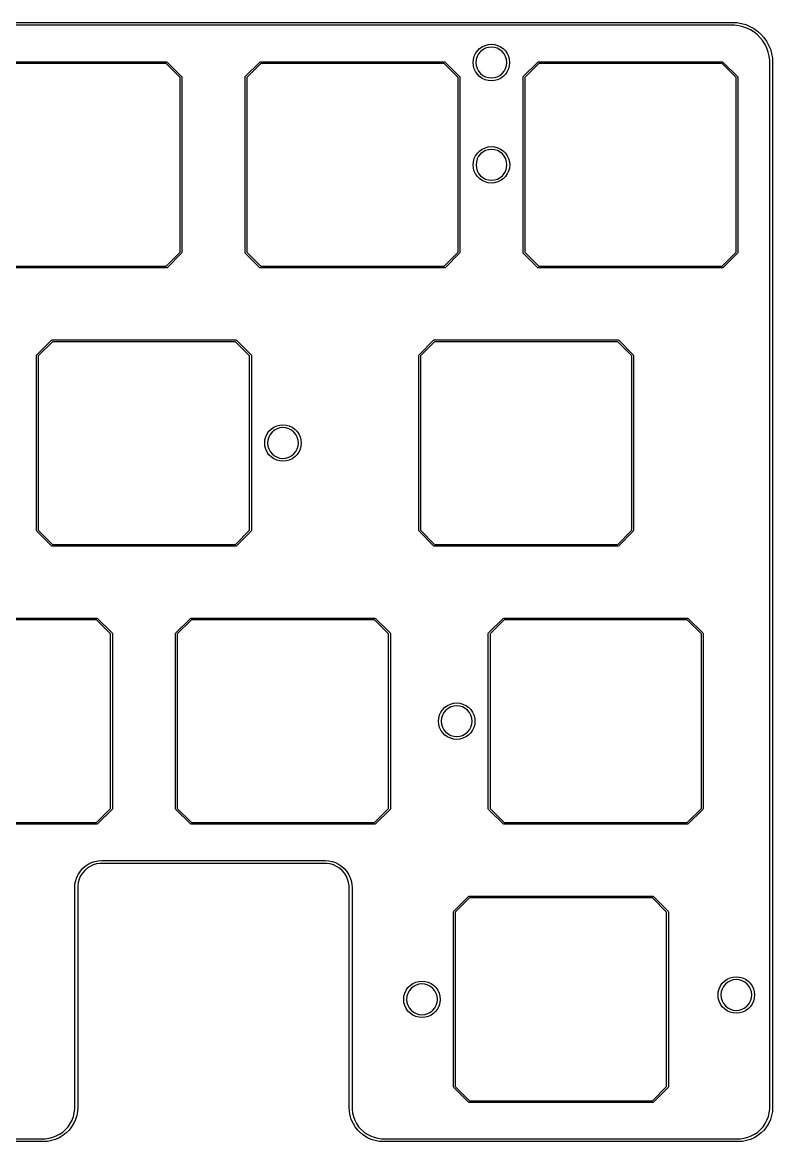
# Model space of a CAD drawing. Extents: x 44 to 254, y -124 to -47.
# Drawn here: x 202.8 to 254.2, y -124 to -47.4 of the extents above; entities that cross this region are included whole.
import ezdxf

# ---------------------------------------------------------------- set-up
doc = ezdxf.new("R2010")
doc.units = 0
doc.layers.add('BLACK', color=7, linetype='CONTINUOUS')

msp = doc.modelspace()

# ---------------------------------------------------------------- linework, layer by layer
at = {"layer": 'BLACK', "linetype": 'CONTINUOUS'}
for p, q in [((46.9693, -47.3936), (251.469, -47.3936)), ((251.469, -47.3936), (251.777, -47.4109)), ((251.777, -47.4109), (252.081, -47.4625)), ((252.081, -47.4625), (252.378, -47.5479)), ((251.469, -47.5936), (46.9693, -47.5936)), ((251.613, -47.5936), (251.469, -47.5936)), ((251.897, -47.6256), (251.613, -47.5936)), ((252.176, -47.6894), (251.897, -47.6256)), ((252.447, -47.784), (252.176, -47.6894)), ((252.378, -47.5479), (252.663, -47.6659)), ((252.705, -47.9082), (252.447, -47.784)), ((252.663, -47.6659), (252.932, -47.8151)), ((252.947, -48.0606), (252.705, -47.9082)), ((252.932, -47.8151), (253.184, -47.9935)), ((253.171, -48.2392), (252.947, -48.0606)), ((253.374, -48.4417), (253.171, -48.2392)), ((253.184, -47.9935), (253.414, -48.199)), ((253.414, -48.199), (253.619, -48.429)), ((234.319, -49.061), (234.517, -48.969)), ((234.517, -48.969), (234.727, -48.9126)), ((234.727, -48.9126), (234.944, -48.8936)), ((234.944, -48.8936), (235.161, -48.9126)), ((235.161, -48.9126), (235.372, -48.969)), ((235.372, -48.969), (235.569, -49.061)), ((253.552, -48.6656), (253.374, -48.4417)), ((253.705, -48.9082), (253.552, -48.6656)), ((253.619, -48.429), (253.798, -48.6805)), ((253.829, -49.1662), (253.705, -48.9082)), ((253.798, -48.6805), (253.947, -48.9504)), ((253.947, -48.9504), (254.065, -49.2353)), ((233.713, -49.9265), (233.77, -49.716)), ((233.77, -49.716), (233.862, -49.5186)), ((233.862, -49.5186), (233.987, -49.3401)), ((233.97, -49.7398), (233.91, -49.9377)), ((234.067, -49.5574), (233.97, -49.7398)), ((233.987, -49.3401), (234.141, -49.186)), ((234.198, -49.3975), (234.067, -49.5574)), ((234.141, -49.186), (234.319, -49.061)), ((234.358, -49.2663), (234.198, -49.3975)), ((234.541, -49.1688), (234.358, -49.2663)), ((234.738, -49.1088), (234.541, -49.1688)), ((234.944, -49.0885), (234.738, -49.1088)), ((235.15, -49.1088), (234.944, -49.0885)), ((235.348, -49.1688), (235.15, -49.1088)), ((235.53, -49.2663), (235.348, -49.1688)), ((235.69, -49.3975), (235.53, -49.2663)), ((235.569, -49.061), (235.748, -49.186)), ((235.822, -49.5574), (235.69, -49.3975)), ((235.748, -49.186), (235.902, -49.3401)), ((235.919, -49.7398), (235.822, -49.5574)), ((235.902, -49.3401), (236.027, -49.5186)), ((235.979, -49.9377), (235.919, -49.7398)), ((236.027, -49.5186), (236.119, -49.716)), ((236.119, -49.716), (236.175, -49.9265)), ((253.924, -49.4365), (253.829, -49.1662)), ((253.987, -49.7158), (253.924, -49.4365)), ((254.019, -50.0004), (253.987, -49.7158)), ((254.065, -49.2353), (254.15, -49.5316)), ((254.15, -49.5316), (254.202, -49.8357)), ((200.075, -50.09), (212.675, -50.09)), ((212.65, -50.21), (200.1, -50.21)), ((213.615, -51.1749), (212.65, -50.21)), ((212.675, -50.09), (212.717, -50.1076)), ((212.717, -50.1076), (212.717, -50.1076)), ((212.717, -50.1076), (213.717, -51.1076)), ((218.083, -51.1076), (219.083, -50.1076)), ((219.15, -50.21), (218.185, -51.1749)), ((219.083, -50.1076), (219.125, -50.09)), ((219.125, -50.09), (231.725, -50.09)), ((231.7, -50.21), (219.15, -50.21)), ((232.665, -51.1749), (231.7, -50.21)), ((231.725, -50.09), (231.767, -50.1076)), ((231.767, -50.1076), (231.767, -50.1076)), ((231.767, -50.1076), (232.767, -51.1076)), ((233.694, -50.1436), (233.713, -49.9265)), ((233.713, -50.3606), (233.694, -50.1436)), ((233.77, -50.5711), (233.713, -50.3606)), ((233.862, -50.7686), (233.77, -50.5711)), ((233.91, -49.9377), (233.889, -50.1436)), ((233.889, -50.1436), (233.91, -50.3494)), ((233.91, -50.3494), (233.97, -50.5473)), ((233.97, -50.5473), (234.067, -50.7297)), ((235.822, -50.7297), (235.919, -50.5473)), ((235.919, -50.5473), (235.979, -50.3494)), ((235.999, -50.1436), (235.979, -49.9377)), ((235.979, -50.3494), (235.999, -50.1436)), ((236.119, -50.5711), (236.027, -50.7686)), ((236.175, -50.3606), (236.119, -50.5711)), ((236.175, -49.9265), (236.194, -50.1436)), ((236.194, -50.1436), (236.175, -50.3606)), ((237.133, -51.1076), (238.133, -50.1076)), ((238.2, -50.21), (237.235, -51.1749)), ((238.133, -50.1076), (238.175, -50.09)), ((238.175, -50.09), (250.775, -50.09)), ((250.75, -50.21), (238.2, -50.21)), ((251.715, -51.1749), (250.75, -50.21)), ((250.775, -50.09), (250.817, -50.1076)), ((250.817, -50.1076), (250.817, -50.1076)), ((250.817, -50.1076), (251.817, -51.1076)), ((254.019, -50.1436), (254.019, -50.0004)), ((254.019, -121.694), (254.019, -50.1436)), ((254.019, -50.1436), (254.019, -50.1436)), ((254.202, -49.8357), (254.219, -50.1436)), ((254.219, -50.1436), (254.219, -50.1436)), ((254.219, -50.1436), (254.219, -50.1436)), ((254.219, -50.1436), (254.219, -121.694)), ((213.615, -63.1251), (213.615, -51.1749)), ((213.717, -51.1076), (213.722, -51.1183)), ((213.722, -51.1183), (213.735, -51.15)), ((213.735, -51.15), (213.735, -63.15)), ((218.065, -51.15), (218.083, -51.1076)), ((218.065, -63.15), (218.065, -51.15)), ((218.185, -51.1749), (218.185, -63.1251)), ((232.665, -63.1251), (232.665, -51.1749)), ((232.767, -51.1076), (232.772, -51.1183)), ((232.772, -51.1183), (232.785, -51.15)), ((232.785, -51.15), (232.785, -63.15)), ((233.987, -50.9471), (233.862, -50.7686)), ((234.141, -51.1011), (233.987, -50.9471)), ((234.067, -50.7297), (234.198, -50.8896)), ((234.319, -51.2261), (234.141, -51.1011)), ((234.198, -50.8896), (234.358, -51.0208)), ((234.517, -51.3182), (234.319, -51.2261)), ((234.358, -51.0208), (234.541, -51.1183)), ((234.727, -51.3746), (234.517, -51.3182)), ((234.541, -51.1183), (234.738, -51.1784)), ((234.738, -51.1784), (234.944, -51.1987)), ((234.944, -51.1987), (235.15, -51.1784)), ((235.15, -51.1784), (235.348, -51.1183)), ((235.372, -51.3182), (235.161, -51.3746)), ((235.348, -51.1183), (235.53, -51.0208)), ((235.569, -51.2261), (235.372, -51.3182)), ((235.53, -51.0208), (235.69, -50.8896)), ((235.748, -51.1011), (235.569, -51.2261)), ((235.69, -50.8896), (235.822, -50.7297)), ((235.902, -50.9471), (235.748, -51.1011)), ((236.027, -50.7686), (235.902, -50.9471)), ((237.115, -51.15), (237.133, -51.1076)), ((237.115, -63.15), (237.115, -51.15)), ((237.235, -51.1749), (237.235, -63.1251)), ((251.715, -63.1251), (251.715, -51.1749)), ((251.817, -51.1076), (251.822, -51.1183)), ((251.822, -51.1183), (251.835, -51.15)), ((251.835, -51.15), (251.835, -63.15)), ((234.944, -51.3936), (234.727, -51.3746)), ((235.161, -51.3746), (234.944, -51.3936)), ((234.522, -55.9754), (234.733, -55.919)), ((234.733, -55.919), (234.95, -55.9)), ((234.95, -55.9), (235.167, -55.919)), ((235.167, -55.919), (235.378, -55.9754)), ((233.775, -56.7225), (233.867, -56.525)), ((233.867, -56.525), (233.992, -56.3465)), ((234.073, -56.5638), (233.975, -56.7462)), ((233.992, -56.3465), (234.147, -56.1924)), ((234.204, -56.4039), (234.073, -56.5638)), ((234.147, -56.1924), (234.325, -56.0675)), ((234.364, -56.2727), (234.204, -56.4039)), ((234.325, -56.0675), (234.522, -55.9754)), ((234.546, -56.1752), (234.364, -56.2727)), ((234.744, -56.1152), (234.546, -56.1752)), ((234.95, -56.0949), (234.744, -56.1152)), ((235.156, -56.1152), (234.95, -56.0949)), ((235.354, -56.1752), (235.156, -56.1152)), ((235.536, -56.2727), (235.354, -56.1752)), ((235.378, -55.9754), (235.575, -56.0675)), ((235.696, -56.4039), (235.536, -56.2727)), ((235.575, -56.0675), (235.753, -56.1924)), ((235.827, -56.5638), (235.696, -56.4039)), ((235.753, -56.1924), (235.908, -56.3465)), ((235.925, -56.7462), (235.827, -56.5638)), ((235.908, -56.3465), (236.033, -56.525)), ((236.033, -56.525), (236.125, -56.7225)), ((233.7, -57.15), (233.719, -56.9329)), ((233.719, -57.3671), (233.7, -57.15)), ((233.719, -56.9329), (233.775, -56.7225)), ((233.775, -57.5775), (233.719, -57.3671)), ((233.915, -56.9442), (233.895, -57.15)), ((233.895, -57.15), (233.915, -57.3558)), ((233.975, -56.7462), (233.915, -56.9442)), ((233.915, -57.3558), (233.975, -57.5538)), ((235.985, -56.9442), (235.925, -56.7462)), ((235.925, -57.5538), (235.985, -57.3558)), ((236.005, -57.15), (235.985, -56.9442)), ((235.985, -57.3558), (236.005, -57.15)), ((236.125, -56.7225), (236.181, -56.9329)), ((236.181, -57.3671), (236.125, -57.5775)), ((236.181, -56.9329), (236.2, -57.15)), ((236.2, -57.15), (236.181, -57.3671)), ((233.867, -57.775), (233.775, -57.5775)), ((233.992, -57.9535), (233.867, -57.775)), ((233.975, -57.5538), (234.073, -57.7362)), ((234.147, -58.1076), (233.992, -57.9535)), ((234.073, -57.7362), (234.204, -57.8961)), ((234.325, -58.2325), (234.147, -58.1076)), ((234.204, -57.8961), (234.364, -58.0273)), ((234.522, -58.3246), (234.325, -58.2325)), ((234.364, -58.0273), (234.546, -58.1248)), ((234.546, -58.1248), (234.744, -58.1848)), ((234.744, -58.1848), (234.95, -58.2051)), ((234.95, -58.2051), (235.156, -58.1848)), ((235.156, -58.1848), (235.354, -58.1248)), ((235.354, -58.1248), (235.536, -58.0273)), ((235.575, -58.2325), (235.378, -58.3246)), ((235.536, -58.0273), (235.696, -57.8961)), ((235.753, -58.1076), (235.575, -58.2325)), ((235.696, -57.8961), (235.827, -57.7362)), ((235.908, -57.9535), (235.753, -58.1076)), ((235.827, -57.7362), (235.925, -57.5538)), ((236.033, -57.775), (235.908, -57.9535)), ((236.125, -57.5775), (236.033, -57.775)), ((234.733, -58.381), (234.522, -58.3246)), ((234.95, -58.4), (234.733, -58.381)), ((235.167, -58.381), (234.95, -58.4)), ((235.378, -58.3246), (235.167, -58.381)), ((212.65, -64.09), (213.615, -63.1251)), ((213.717, -63.1924), (212.717, -64.1924)), ((213.735, -63.15), (213.717, -63.1924)), ((218.083, -63.1924), (218.065, -63.15)), ((219.083, -64.1924), (218.083, -63.1924)), ((218.083, -63.1924), (218.083, -63.1924)), ((218.185, -63.1251), (219.15, -64.09)), ((231.7, -64.09), (232.665, -63.1251)), ((232.767, -63.1924), (231.767, -64.1924)), ((232.785, -63.15), (232.767, -63.1924)), ((237.133, -63.1924), (237.115, -63.15)), ((238.133, -64.1924), (237.133, -63.1924)), ((237.133, -63.1924), (237.133, -63.1924)), ((237.235, -63.1251), (238.2, -64.09)), ((250.75, -64.09), (251.715, -63.1251)), ((251.817, -63.1924), (250.817, -64.1924)), ((251.835, -63.15), (251.817, -63.1924)), ((212.675, -64.21), (200.075, -64.21)), ((200.1, -64.09), (212.65, -64.09)), ((212.717, -64.1924), (212.675, -64.21)), ((212.717, -64.1924), (212.717, -64.1924)), ((219.125, -64.21), (219.083, -64.1924)), ((231.725, -64.21), (219.125, -64.21)), ((219.15, -64.09), (231.7, -64.09)), ((231.767, -64.1924), (231.725, -64.21)), ((231.767, -64.1924), (231.767, -64.1924)), ((238.175, -64.21), (238.133, -64.1924)), ((250.775, -64.21), (238.175, -64.21)), ((238.2, -64.09), (250.75, -64.09)), ((250.817, -64.1924), (250.775, -64.21)), ((250.817, -64.1924), (250.817, -64.1924)), ((203.795, -70.1576), (204.795, -69.1576)), ((204.862, -69.26), (203.897, -70.2249)), ((204.795, -69.1576), (204.837, -69.14)), ((204.837, -69.14), (217.438, -69.14)), ((217.413, -69.26), (204.862, -69.26)), ((218.377, -70.2249), (217.413, -69.26)), ((217.438, -69.14), (217.48, -69.1576)), ((217.48, -69.1576), (217.48, -69.1576)), ((217.48, -69.1576), (218.48, -70.1576)), ((229.988, -70.1576), (230.988, -69.1576)), ((231.055, -69.26), (230.09, -70.2249)), ((230.988, -69.1576), (231.03, -69.14)), ((231.03, -69.14), (243.63, -69.14)), ((243.605, -69.26), (231.055, -69.26)), ((244.57, -70.2249), (243.605, -69.26)), ((243.63, -69.14), (243.672, -69.1576)), ((243.672, -69.1576), (243.672, -69.1576)), ((243.672, -69.1576), (244.672, -70.1576)), ((203.778, -70.2), (203.795, -70.1576)), ((203.778, -82.2), (203.778, -70.2)), ((203.795, -70.1576), (203.795, -70.1576)), ((203.897, -70.2249), (203.897, -82.1751)), ((218.377, -82.1751), (218.377, -70.2249)), ((218.48, -70.1576), (218.497, -70.2)), ((218.497, -70.2), (218.498, -70.2)), ((218.498, -70.2), (218.498, -82.2)), ((229.97, -70.2), (229.988, -70.1576)), ((229.97, -82.2), (229.97, -70.2)), ((229.988, -70.1576), (229.988, -70.1576)), ((230.09, -70.2249), (230.09, -82.1751)), ((244.57, -82.1751), (244.57, -70.2249)), ((244.672, -70.1576), (244.69, -70.2)), ((244.69, -70.2), (244.69, -70.2)), ((244.69, -70.2), (244.69, -82.2)), ((220.037, -75.1175), (220.235, -75.0254)), ((220.235, -75.0254), (220.445, -74.969)), ((220.445, -74.969), (220.662, -74.95)), ((220.662, -74.95), (220.88, -74.969)), ((220.88, -74.969), (221.09, -75.0254)), ((221.09, -75.0254), (221.287, -75.1175)), ((219.431, -75.9829), (219.488, -75.7725)), ((219.488, -75.7725), (219.58, -75.575)), ((219.58, -75.575), (219.705, -75.3965)), ((219.688, -75.7962), (219.628, -75.9942)), ((219.785, -75.6138), (219.688, -75.7962)), ((219.705, -75.3965), (219.859, -75.2424)), ((219.916, -75.4539), (219.785, -75.6138)), ((219.859, -75.2424), (220.037, -75.1175)), ((220.076, -75.3227), (219.916, -75.4539)), ((220.259, -75.2252), (220.076, -75.3227)), ((220.457, -75.1652), (220.259, -75.2252)), ((220.662, -75.1449), (220.457, -75.1652)), ((220.868, -75.1652), (220.662, -75.1449)), ((221.066, -75.2252), (220.868, -75.1652)), ((221.249, -75.3227), (221.066, -75.2252)), ((221.409, -75.4539), (221.249, -75.3227)), ((221.287, -75.1175), (221.466, -75.2424)), ((221.54, -75.6138), (221.409, -75.4539)), ((221.466, -75.2424), (221.62, -75.3965)), ((221.637, -75.7962), (221.54, -75.6138)), ((221.62, -75.3965), (221.745, -75.575)), ((221.697, -75.9942), (221.637, -75.7962)), ((221.745, -75.575), (221.837, -75.7725)), ((221.837, -75.7725), (221.894, -75.9829)), ((219.412, -76.2), (219.431, -75.9829)), ((219.431, -76.4171), (219.412, -76.2)), ((219.488, -76.6275), (219.431, -76.4171)), ((219.58, -76.825), (219.488, -76.6275)), ((219.628, -75.9942), (219.607, -76.2)), ((219.607, -76.2), (219.628, -76.4058)), ((219.628, -76.4058), (219.688, -76.6038)), ((219.688, -76.6038), (219.785, -76.7862)), ((221.54, -76.7862), (221.637, -76.6038)), ((221.637, -76.6038), (221.697, -76.4058)), ((221.718, -76.2), (221.697, -75.9942)), ((221.697, -76.4058), (221.718, -76.2)), ((221.837, -76.6275), (221.745, -76.825)), ((221.894, -76.4171), (221.837, -76.6275)), ((221.894, -75.9829), (221.912, -76.2)), ((221.912, -76.2), (221.894, -76.4171)), ((219.705, -77.0035), (219.58, -76.825)), ((219.859, -77.1576), (219.705, -77.0035)), ((219.785, -76.7862), (219.916, -76.9461)), ((220.037, -77.2825), (219.859, -77.1576)), ((219.916, -76.9461), (220.076, -77.0773)), ((220.235, -77.3746), (220.037, -77.2825)), ((220.076, -77.0773), (220.259, -77.1748)), ((220.445, -77.431), (220.235, -77.3746)), ((220.259, -77.1748), (220.457, -77.2348)), ((220.457, -77.2348), (220.662, -77.2551)), ((220.662, -77.2551), (220.868, -77.2348)), ((220.868, -77.2348), (221.066, -77.1748)), ((221.09, -77.3746), (220.88, -77.431)), ((221.066, -77.1748), (221.249, -77.0773)), ((221.287, -77.2825), (221.09, -77.3746)), ((221.249, -77.0773), (221.409, -76.9461)), ((221.466, -77.1576), (221.287, -77.2825)), ((221.409, -76.9461), (221.54, -76.7862)), ((221.62, -77.0035), (221.466, -77.1576)), ((221.745, -76.825), (221.62, -77.0035)), ((220.662, -77.45), (220.445, -77.431)), ((220.88, -77.431), (220.662, -77.45)), ((203.795, -82.2424), (203.778, -82.2)), ((204.795, -83.2424), (203.795, -82.2424)), ((203.897, -82.1751), (204.862, -83.14)), ((217.413, -83.14), (218.377, -82.1751)), ((218.48, -82.2424), (217.48, -83.2424)), ((218.498, -82.2), (218.48, -82.2424)), ((229.988, -82.2424), (229.97, -82.2)), ((230.988, -83.2424), (229.988, -82.2424)), ((230.09, -82.1751), (231.055, -83.14)), ((243.605, -83.14), (244.57, -82.1751)), ((244.672, -82.2424), (243.672, -83.2424)), ((244.69, -82.2), (244.672, -82.2424)), ((204.837, -83.26), (204.795, -83.2424)), ((217.438, -83.26), (204.837, -83.26)), ((204.862, -83.14), (217.413, -83.14)), ((217.48, -83.2424), (217.438, -83.26)), ((217.48, -83.2424), (217.48, -83.2424)), ((231.03, -83.26), (230.988, -83.2424)), ((243.63, -83.26), (231.03, -83.26)), ((231.055, -83.14), (243.605, -83.14)), ((243.672, -83.2424), (243.63, -83.26)), ((243.672, -83.2424), (243.672, -83.2424)), ((195.312, -88.19), (207.912, -88.19)), ((207.888, -88.31), (195.337, -88.31)), ((208.852, -89.2749), (207.888, -88.31)), ((207.912, -88.19), (207.955, -88.2076)), ((207.955, -88.2076), (207.955, -88.2076)), ((207.955, -88.2076), (208.955, -89.2076)), ((213.32, -89.2076), (214.32, -88.2076)), ((214.387, -88.31), (213.422, -89.2749)), ((214.32, -88.2076), (214.362, -88.19)), ((214.362, -88.19), (226.962, -88.19)), ((226.938, -88.31), (214.387, -88.31)), ((227.903, -89.2749), (226.938, -88.31)), ((226.962, -88.19), (227.005, -88.2076)), ((227.005, -88.2076), (227.005, -88.2076)), ((227.005, -88.2076), (228.005, -89.2076)), ((234.753, -89.2076), (235.753, -88.2076)), ((235.82, -88.31), (234.855, -89.2749)), ((235.753, -88.2076), (235.795, -88.19)), ((235.795, -88.19), (248.395, -88.19)), ((248.37, -88.31), (235.82, -88.31)), ((249.335, -89.2749), (248.37, -88.31)), ((248.395, -88.19), (248.437, -88.2076)), ((248.437, -88.2076), (248.437, -88.2076)), ((248.437, -88.2076), (249.437, -89.2076)), ((208.852, -101.225), (208.852, -89.2749)), ((208.955, -89.2076), (208.972, -89.25)), ((208.972, -89.25), (208.972, -101.25)), ((213.302, -89.25), (213.32, -89.2076)), ((213.302, -101.25), (213.302, -89.25)), ((213.422, -89.2749), (213.422, -101.225)), ((227.903, -101.225), (227.903, -89.2749)), ((228.005, -89.2076), (228.022, -89.25)), ((228.022, -89.25), (228.022, -101.25)), ((234.735, -89.25), (234.753, -89.2076)), ((234.735, -101.25), (234.735, -89.25)), ((234.855, -89.2749), (234.855, -101.225)), ((249.335, -101.225), (249.335, -89.2749)), ((249.437, -89.2076), (249.455, -89.25)), ((249.455, -89.25), (249.455, -101.25)), ((231.765, -94.2924), (231.944, -94.1675)), ((231.944, -94.1675), (232.141, -94.0754)), ((232.165, -94.2752), (231.983, -94.3727)), ((232.141, -94.0754), (232.352, -94.019)), ((232.363, -94.2152), (232.165, -94.2752)), ((232.352, -94.019), (232.569, -94)), ((232.569, -94.1949), (232.363, -94.2152)), ((232.569, -94), (232.786, -94.019)), ((232.775, -94.2152), (232.569, -94.1949)), ((232.973, -94.2752), (232.775, -94.2152)), ((232.786, -94.019), (232.996, -94.0754)), ((233.155, -94.3727), (232.973, -94.2752)), ((232.996, -94.0754), (233.194, -94.1675)), ((233.194, -94.1675), (233.372, -94.2924)), ((231.319, -95.25), (231.338, -95.0329)), ((231.338, -95.0329), (231.394, -94.8225)), ((231.394, -94.8225), (231.486, -94.625)), ((231.486, -94.625), (231.611, -94.4465)), ((231.534, -95.0442), (231.514, -95.25)), ((231.594, -94.8462), (231.534, -95.0442)), ((231.691, -94.6638), (231.594, -94.8462)), ((231.611, -94.4465), (231.765, -94.2924)), ((231.823, -94.5039), (231.691, -94.6638)), ((231.983, -94.3727), (231.823, -94.5039)), ((233.315, -94.5039), (233.155, -94.3727)), ((233.446, -94.6638), (233.315, -94.5039)), ((233.372, -94.2924), (233.526, -94.4465)), ((233.544, -94.8462), (233.446, -94.6638)), ((233.526, -94.4465), (233.651, -94.625)), ((233.604, -95.0442), (233.544, -94.8462)), ((233.624, -95.25), (233.604, -95.0442)), ((233.651, -94.625), (233.743, -94.8225)), ((233.743, -94.8225), (233.8, -95.0329)), ((233.8, -95.0329), (233.819, -95.25)), ((231.338, -95.4671), (231.319, -95.25)), ((231.394, -95.6775), (231.338, -95.4671)), ((231.486, -95.875), (231.394, -95.6775)), ((231.514, -95.25), (231.534, -95.4558)), ((231.534, -95.4558), (231.594, -95.6538)), ((231.594, -95.6538), (231.691, -95.8362)), ((233.446, -95.8362), (233.544, -95.6538)), ((233.544, -95.6538), (233.604, -95.4558)), ((233.604, -95.4558), (233.624, -95.25)), ((233.743, -95.6775), (233.651, -95.875)), ((233.8, -95.4671), (233.743, -95.6775)), ((233.819, -95.25), (233.8, -95.4671)), ((231.611, -96.0535), (231.486, -95.875)), ((231.765, -96.2076), (231.611, -96.0535)), ((231.691, -95.8362), (231.823, -95.9961)), ((231.944, -96.3325), (231.765, -96.2076)), ((231.823, -95.9961), (231.983, -96.1273)), ((232.141, -96.4246), (231.944, -96.3325)), ((231.983, -96.1273), (232.165, -96.2248)), ((232.352, -96.481), (232.141, -96.4246)), ((232.165, -96.2248), (232.363, -96.2848)), ((232.569, -96.5), (232.352, -96.481)), ((232.363, -96.2848), (232.569, -96.3051)), ((232.569, -96.3051), (232.775, -96.2848)), ((232.786, -96.481), (232.569, -96.5)), ((232.775, -96.2848), (232.973, -96.2248)), ((232.996, -96.4246), (232.786, -96.481)), ((232.973, -96.2248), (233.155, -96.1273)), ((233.194, -96.3325), (232.996, -96.4246)), ((233.155, -96.1273), (233.315, -95.9961)), ((233.372, -96.2076), (233.194, -96.3325)), ((233.315, -95.9961), (233.446, -95.8362)), ((233.526, -96.0535), (233.372, -96.2076)), ((233.651, -95.875), (233.526, -96.0535)), ((207.888, -102.19), (208.852, -101.225)), ((208.955, -101.292), (207.955, -102.292)), ((208.972, -101.25), (208.955, -101.292)), ((213.32, -101.292), (213.302, -101.25)), ((214.32, -102.292), (213.32, -101.292)), ((213.422, -101.225), (214.387, -102.19)), ((226.938, -102.19), (227.903, -101.225)), ((228.005, -101.292), (227.005, -102.292)), ((228.022, -101.25), (228.005, -101.292)), ((234.753, -101.292), (234.735, -101.25)), ((235.753, -102.292), (234.753, -101.292)), ((234.855, -101.225), (235.82, -102.19)), ((248.37, -102.19), (249.335, -101.225)), ((249.437, -101.292), (248.437, -102.292)), ((249.455, -101.25), (249.437, -101.292)), ((207.912, -102.31), (195.312, -102.31)), ((195.337, -102.19), (207.888, -102.19)), ((207.955, -102.292), (207.912, -102.31)), ((207.955, -102.292), (207.955, -102.292)), ((214.362, -102.31), (214.32, -102.292)), ((226.962, -102.31), (214.362, -102.31)), ((214.387, -102.19), (226.938, -102.19)), ((227.005, -102.292), (226.962, -102.31)), ((227.005, -102.292), (227.005, -102.292)), ((235.795, -102.31), (235.753, -102.292)), ((248.395, -102.31), (235.795, -102.31)), ((235.82, -102.19), (248.37, -102.19)), ((248.437, -102.292), (248.395, -102.31)), ((248.437, -102.292), (248.437, -102.292)), ((207.319, -105.041), (207.536, -104.934)), ((207.536, -104.934), (207.766, -104.857)), ((207.766, -104.857), (208.003, -104.809)), ((208.126, -104.994), (207.893, -105.027)), ((208.003, -104.809), (208.244, -104.794)), ((208.244, -104.994), (208.126, -104.994)), ((208.244, -104.794), (208.244, -104.794)), ((208.244, -104.794), (223.544, -104.794)), ((223.544, -104.994), (208.244, -104.994)), ((208.244, -104.994), (208.244, -104.994)), ((208.244, -104.994), (208.244, -104.994)), ((208.244, -104.994), (208.244, -104.994)), ((223.544, -104.794), (223.786, -104.809)), ((223.662, -104.994), (223.544, -104.994)), ((223.896, -105.027), (223.662, -104.994)), ((223.786, -104.809), (224.023, -104.857)), ((224.023, -104.857), (224.252, -104.934)), ((224.252, -104.934), (224.469, -105.041)), ((206.535, -105.936), (206.642, -105.719)), ((206.642, -105.719), (206.777, -105.517)), ((206.777, -105.517), (206.936, -105.335)), ((206.92, -105.652), (206.792, -105.851)), ((207.075, -105.474), (206.92, -105.652)), ((206.936, -105.335), (207.118, -105.176)), ((207.253, -105.319), (207.075, -105.474)), ((207.118, -105.176), (207.319, -105.041)), ((207.452, -105.192), (207.253, -105.319)), ((207.666, -105.094), (207.452, -105.192)), ((207.893, -105.027), (207.666, -105.094)), ((224.122, -105.094), (223.896, -105.027)), ((224.337, -105.192), (224.122, -105.094)), ((224.536, -105.319), (224.337, -105.192)), ((224.469, -105.041), (224.671, -105.176)), ((224.714, -105.474), (224.536, -105.319)), ((224.671, -105.176), (224.852, -105.335)), ((224.869, -105.652), (224.714, -105.474)), ((224.852, -105.335), (225.012, -105.517)), ((224.996, -105.851), (224.869, -105.652)), ((225.012, -105.517), (225.146, -105.719)), ((225.146, -105.719), (225.253, -105.936)), ((206.394, -106.644), (206.41, -106.402)), ((206.41, -106.402), (206.457, -106.165)), ((206.457, -106.165), (206.535, -105.936)), ((206.628, -106.292), (206.594, -106.526)), ((206.594, -106.526), (206.594, -106.644)), ((206.694, -106.065), (206.628, -106.292)), ((206.792, -105.851), (206.694, -106.065)), ((225.094, -106.065), (224.996, -105.851)), ((225.161, -106.292), (225.094, -106.065)), ((225.194, -106.526), (225.161, -106.292)), ((225.194, -106.644), (225.194, -106.526)), ((225.253, -105.936), (225.331, -106.165)), ((225.331, -106.165), (225.378, -106.402)), ((225.378, -106.402), (225.394, -106.644)), ((206.394, -121.694), (206.394, -106.644)), ((206.394, -106.644), (206.394, -106.644)), ((206.594, -106.644), (206.594, -106.644)), ((206.594, -106.644), (206.594, -106.644)), ((206.594, -106.644), (206.594, -121.694)), ((225.194, -121.694), (225.194, -106.644)), ((225.194, -106.644), (225.194, -106.644)), ((225.394, -106.644), (225.394, -106.644)), ((225.394, -106.644), (225.394, -106.644)), ((225.394, -106.644), (225.394, -106.644)), ((225.394, -106.644), (225.394, -121.694)), ((232.37, -108.258), (233.37, -107.258)), ((233.37, -107.258), (233.412, -107.24)), ((233.412, -107.24), (246.012, -107.24)), ((246.012, -107.24), (246.055, -107.258)), ((246.055, -107.258), (246.055, -107.258)), ((246.055, -107.258), (247.055, -108.258)), ((233.437, -107.36), (232.472, -108.325)), ((245.988, -107.36), (233.437, -107.36)), ((246.952, -108.325), (245.988, -107.36)), ((232.352, -108.3), (232.37, -108.258)), ((232.352, -120.3), (232.352, -108.3)), ((232.472, -108.325), (232.472, -120.275)), ((246.952, -120.275), (246.952, -108.325)), ((247.055, -108.258), (247.072, -108.3)), ((247.072, -108.3), (247.072, -108.3)), ((247.072, -108.3), (247.072, -120.3)), ((229.23, -113.497), (229.384, -113.342)), ((229.384, -113.342), (229.562, -113.217)), ((229.601, -113.423), (229.441, -113.554)), ((229.562, -113.217), (229.76, -113.125)), ((229.784, -113.325), (229.601, -113.423)), ((229.76, -113.125), (229.97, -113.069)), ((229.982, -113.265), (229.784, -113.325)), ((229.97, -113.069), (230.188, -113.05)), ((230.188, -113.245), (229.982, -113.265)), ((230.188, -113.05), (230.405, -113.069)), ((230.393, -113.265), (230.188, -113.245)), ((230.591, -113.325), (230.393, -113.265)), ((230.405, -113.069), (230.615, -113.125)), ((230.774, -113.423), (230.591, -113.325)), ((230.615, -113.125), (230.812, -113.217)), ((230.934, -113.554), (230.774, -113.423)), ((230.812, -113.217), (230.991, -113.342)), ((230.991, -113.342), (231.145, -113.497)), ((250.554, -113.575), (250.646, -113.378)), ((250.646, -113.378), (250.771, -113.199)), ((250.851, -113.416), (250.754, -113.599)), ((250.771, -113.199), (250.925, -113.045)), ((250.983, -113.257), (250.851, -113.416)), ((250.925, -113.045), (251.104, -112.92)), ((251.143, -113.125), (250.983, -113.257)), ((251.104, -112.92), (251.301, -112.828)), ((251.325, -113.028), (251.143, -113.125)), ((251.301, -112.828), (251.512, -112.772)), ((251.523, -112.968), (251.325, -113.028)), ((251.512, -112.772), (251.729, -112.753)), ((251.729, -112.947), (251.523, -112.968)), ((251.729, -112.753), (251.946, -112.772)), ((251.935, -112.968), (251.729, -112.947)), ((252.132, -113.028), (251.935, -112.968)), ((251.946, -112.772), (252.156, -112.828)), ((252.315, -113.125), (252.132, -113.028)), ((252.156, -112.828), (252.354, -112.92)), ((252.475, -113.257), (252.315, -113.125)), ((252.354, -112.92), (252.532, -113.045)), ((252.606, -113.416), (252.475, -113.257)), ((252.532, -113.045), (252.686, -113.199)), ((252.703, -113.599), (252.606, -113.416)), ((252.686, -113.199), (252.811, -113.378)), ((252.811, -113.378), (252.903, -113.575)), ((228.938, -114.3), (228.956, -114.083)), ((228.956, -114.083), (229.013, -113.872)), ((229.013, -113.872), (229.105, -113.675)), ((229.105, -113.675), (229.23, -113.497)), ((229.153, -114.094), (229.132, -114.3)), ((229.213, -113.896), (229.153, -114.094)), ((229.31, -113.714), (229.213, -113.896)), ((229.441, -113.554), (229.31, -113.714)), ((231.065, -113.714), (230.934, -113.554)), ((231.162, -113.896), (231.065, -113.714)), ((231.145, -113.497), (231.27, -113.675)), ((231.222, -114.094), (231.162, -113.896)), ((231.243, -114.3), (231.222, -114.094)), ((231.27, -113.675), (231.362, -113.872)), ((231.362, -113.872), (231.419, -114.083)), ((231.419, -114.083), (231.438, -114.3)), ((250.479, -114.003), (250.498, -113.786)), ((250.498, -114.22), (250.479, -114.003)), ((250.498, -113.786), (250.554, -113.575)), ((250.694, -113.797), (250.674, -114.003)), ((250.674, -114.003), (250.694, -114.208)), ((250.754, -113.599), (250.694, -113.797)), ((250.694, -114.208), (250.754, -114.406)), ((252.764, -113.797), (252.703, -113.599)), ((252.703, -114.406), (252.764, -114.208)), ((252.784, -114.003), (252.764, -113.797)), ((252.764, -114.208), (252.784, -114.003)), ((252.903, -113.575), (252.96, -113.786)), ((252.96, -113.786), (252.979, -114.003)), ((252.979, -114.003), (252.96, -114.22)), ((228.956, -114.517), (228.938, -114.3)), ((229.013, -114.728), (228.956, -114.517)), ((229.105, -114.925), (229.013, -114.728)), ((229.23, -115.103), (229.105, -114.925)), ((229.132, -114.3), (229.153, -114.506)), ((229.153, -114.506), (229.213, -114.704)), ((229.213, -114.704), (229.31, -114.886)), ((229.31, -114.886), (229.441, -115.046)), ((230.934, -115.046), (231.065, -114.886)), ((231.065, -114.886), (231.162, -114.704)), ((231.27, -114.925), (231.145, -115.103)), ((231.162, -114.704), (231.222, -114.506)), ((231.222, -114.506), (231.243, -114.3)), ((231.362, -114.728), (231.27, -114.925)), ((231.419, -114.517), (231.362, -114.728)), ((231.438, -114.3), (231.419, -114.517)), ((250.554, -114.43), (250.498, -114.22)), ((250.646, -114.628), (250.554, -114.43)), ((250.771, -114.806), (250.646, -114.628)), ((250.754, -114.406), (250.851, -114.589)), ((250.925, -114.96), (250.771, -114.806)), ((250.851, -114.589), (250.983, -114.749)), ((251.104, -115.085), (250.925, -114.96)), ((250.983, -114.749), (251.143, -114.88)), ((251.143, -114.88), (251.325, -114.977)), ((252.132, -114.977), (252.315, -114.88)), ((252.315, -114.88), (252.475, -114.749)), ((252.532, -114.96), (252.354, -115.085)), ((252.475, -114.749), (252.606, -114.589)), ((252.686, -114.806), (252.532, -114.96)), ((252.606, -114.589), (252.703, -114.406)), ((252.811, -114.628), (252.686, -114.806)), ((252.903, -114.43), (252.811, -114.628)), ((252.96, -114.22), (252.903, -114.43)), ((229.384, -115.258), (229.23, -115.103)), ((229.562, -115.383), (229.384, -115.258)), ((229.441, -115.046), (229.601, -115.177)), ((229.76, -115.475), (229.562, -115.383)), ((229.601, -115.177), (229.784, -115.275)), ((229.97, -115.531), (229.76, -115.475)), ((229.784, -115.275), (229.982, -115.335)), ((230.188, -115.55), (229.97, -115.531)), ((229.982, -115.335), (230.188, -115.355)), ((230.188, -115.355), (230.393, -115.335)), ((230.405, -115.531), (230.188, -115.55)), ((230.393, -115.335), (230.591, -115.275)), ((230.615, -115.475), (230.405, -115.531)), ((230.591, -115.275), (230.774, -115.177)), ((230.812, -115.383), (230.615, -115.475)), ((230.774, -115.177), (230.934, -115.046)), ((230.991, -115.258), (230.812, -115.383)), ((231.145, -115.103), (230.991, -115.258)), ((251.301, -115.177), (251.104, -115.085)), ((251.512, -115.234), (251.301, -115.177)), ((251.325, -114.977), (251.523, -115.037)), ((251.729, -115.253), (251.512, -115.234)), ((251.523, -115.037), (251.729, -115.058)), ((251.729, -115.058), (251.935, -115.037)), ((251.946, -115.234), (251.729, -115.253)), ((251.935, -115.037), (252.132, -114.977)), ((252.156, -115.177), (251.946, -115.234)), ((252.354, -115.085), (252.156, -115.177)), ((232.37, -120.342), (232.352, -120.3)), ((232.472, -120.275), (233.437, -121.24)), ((245.988, -121.24), (246.952, -120.275)), ((247.072, -120.3), (247.055, -120.342)), ((233.37, -121.342), (232.37, -120.342)), ((247.055, -120.342), (246.055, -121.342)), ((206.363, -122.082), (206.394, -121.824)), ((206.394, -121.824), (206.394, -121.694)), ((206.594, -121.694), (206.577, -121.977)), ((206.594, -121.694), (206.594, -121.694)), ((206.594, -121.694), (206.594, -121.694)), ((225.211, -121.977), (225.194, -121.694)), ((225.194, -121.694), (225.194, -121.694)), ((225.394, -121.694), (225.394, -121.694)), ((225.394, -121.694), (225.394, -121.694)), ((225.394, -121.694), (225.394, -121.824)), ((225.394, -121.824), (225.426, -122.082)), ((233.412, -121.36), (233.37, -121.342)), ((246.012, -121.36), (233.412, -121.36)), ((233.437, -121.24), (245.988, -121.24)), ((246.055, -121.342), (246.012, -121.36)), ((253.988, -122.082), (254.019, -121.824)), ((254.019, -121.824), (254.019, -121.694)), ((254.219, -121.694), (254.202, -121.977)), ((254.219, -121.694), (254.219, -121.694)), ((254.219, -121.694), (254.219, -121.694)), ((206.088, -122.808), (206.208, -122.578)), ((206.208, -122.578), (206.301, -122.334)), ((206.301, -122.334), (206.363, -122.082)), ((206.442, -122.527), (206.325, -122.786)), ((206.526, -122.256), (206.442, -122.527)), ((206.577, -121.977), (206.526, -122.256)), ((225.263, -122.256), (225.211, -121.977)), ((225.347, -122.527), (225.263, -122.256)), ((225.463, -122.786), (225.347, -122.527)), ((225.426, -122.082), (225.488, -122.334)), ((225.488, -122.334), (225.58, -122.578)), ((225.58, -122.578), (225.701, -122.808)), ((253.713, -122.808), (253.833, -122.578)), ((253.833, -122.578), (253.926, -122.334)), ((253.926, -122.334), (253.988, -122.082)), ((254.067, -122.527), (253.95, -122.786)), ((254.151, -122.256), (254.067, -122.527)), ((254.202, -121.977), (254.151, -122.256)), ((205.359, -123.537), (205.573, -123.389)), ((205.573, -123.389), (205.767, -123.217)), ((205.767, -123.217), (205.94, -123.022)), ((206.003, -123.252), (205.803, -123.453)), ((205.94, -123.022), (206.088, -122.808)), ((206.178, -123.029), (206.003, -123.252)), ((206.325, -122.786), (206.178, -123.029)), ((225.61, -123.029), (225.463, -122.786)), ((225.785, -123.252), (225.61, -123.029)), ((225.701, -122.808), (225.849, -123.022)), ((225.986, -123.453), (225.785, -123.252)), ((225.849, -123.022), (226.021, -123.217)), ((226.021, -123.217), (226.216, -123.389)), ((226.216, -123.389), (226.43, -123.537)), ((252.984, -123.537), (253.198, -123.389)), ((253.198, -123.389), (253.392, -123.217)), ((253.392, -123.217), (253.565, -123.022)), ((253.628, -123.252), (253.428, -123.453)), ((253.565, -123.022), (253.713, -122.808)), ((253.803, -123.029), (253.628, -123.252)), ((253.95, -122.786), (253.803, -123.029)), ((94.1943, -123.844), (204.244, -123.844)), ((204.244, -124.044), (94.1943, -124.044)), ((204.244, -123.844), (204.244, -123.844)), ((204.244, -123.844), (204.374, -123.844)), ((204.528, -124.026), (204.244, -124.044)), ((204.244, -124.044), (204.244, -124.044)), ((204.244, -124.044), (204.244, -124.044)), ((204.244, -124.044), (204.244, -124.044)), ((204.374, -123.844), (204.633, -123.812)), ((204.807, -123.975), (204.528, -124.026)), ((204.633, -123.812), (204.885, -123.75)), ((205.078, -123.891), (204.807, -123.975)), ((204.885, -123.75), (205.128, -123.658)), ((205.336, -123.774), (205.078, -123.891)), ((205.128, -123.658), (205.359, -123.537)), ((205.579, -123.628), (205.336, -123.774)), ((205.803, -123.453), (205.579, -123.628)), ((226.209, -123.628), (225.986, -123.453)), ((226.452, -123.774), (226.209, -123.628)), ((226.43, -123.537), (226.66, -123.658)), ((226.711, -123.891), (226.452, -123.774)), ((226.66, -123.658), (226.904, -123.75)), ((226.982, -123.975), (226.711, -123.891)), ((226.904, -123.75), (227.156, -123.812)), ((227.261, -124.026), (226.982, -123.975)), ((227.156, -123.812), (227.414, -123.844)), ((227.544, -124.044), (227.261, -124.026)), ((227.414, -123.844), (227.544, -123.844)), ((227.544, -123.844), (227.544, -123.844)), ((227.544, -123.844), (251.869, -123.844)), ((251.869, -124.044), (227.544, -124.044)), ((227.544, -124.044), (227.544, -124.044)), ((227.544, -124.044), (227.544, -124.044)), ((251.869, -123.844), (251.869, -123.844)), ((251.869, -123.844), (251.999, -123.844)), ((252.153, -124.026), (251.869, -124.044)), ((251.869, -124.044), (251.869, -124.044)), ((251.869, -124.044), (251.869, -124.044)), ((251.869, -124.044), (251.869, -124.044)), ((251.999, -123.844), (252.258, -123.812)), ((252.432, -123.975), (252.153, -124.026)), ((252.258, -123.812), (252.51, -123.75)), ((252.703, -123.891), (252.432, -123.975)), ((252.51, -123.75), (252.753, -123.658)), ((252.961, -123.774), (252.703, -123.891)), ((252.753, -123.658), (252.984, -123.537)), ((253.204, -123.628), (252.961, -123.774)), ((253.428, -123.453), (253.204, -123.628))]:
    msp.add_line(p, q, dxfattribs=at)

doc.saveas('drawing.dxf')
